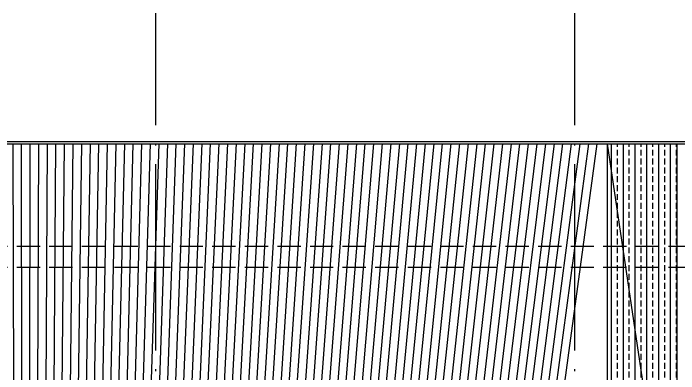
# Model space of a CAD drawing. Extents: x -4210259 to 293730, y -7499 to 868879.
# Drawn here: x -172362 to -158069, y 530753 to 538485 of the extents above; entities that cross this region are included whole.
import ezdxf

# ---------------------------------------------------------------- set-up
doc = ezdxf.new("R2010")
doc.units = 0
doc.header["$LTSCALE"] = 1000
doc.header["$MEASUREMENT"] = 0
doc.linetypes.add('__DASH', pattern=[0.35, 0.25, -0.1])
doc.linetypes.add('DOTE', pattern=[2.4200000000000004, 2, -0.2, 0.02, -0.2])
for name, color, linetype in [('A-AXIS-DOTE', 14, 'DOTE'), ('A-HATCH-2', 251, 'Continuous'), ('A-LIN-V', 9, 'Continuous'), ('AS-WALL', 40, 'Continuous')]:
    doc.layers.add(name, color=color, linetype=linetype)

msp = doc.modelspace()

# ---------------------------------------------------------------- hatches: boundary and pattern name
at = {"layer": 'A-HATCH-2'}
h = msp.add_hatch(dxfattribs=at)
h.set_pattern_fill('ANSI31', color=256, scale=150, angle=45)
h.set_pattern_definition([(90, (-40598682125.62118, -3384804562.000004), (-238.125, -1.848892746611746e-30), [])])
h.paths.add_polyline_path([(-185149.3324139323, 517237.4520265401), (-185149.3324139323, 517209.9999999999), (-185149.3324139323, 517237.4520265248), (-161910, 517237.4520265248), (-161899.3323832712, 517237.4520265249), (-182799.3323832984, 517237.4520265249), (-182799.3323832984, 519637.4520265403), (-161899.3323832712, 519637.4520265403), (-161899.3323832712, 517237.4520265288), (-158110, 517237.4520265209), (-158099.3324038633, 517237.452026539), (-159599.3324040344, 517237.4520265249), (-159699.3323832984, 535687.4520265248), (-185099.3324239153, 535695.0000000001)])
h = msp.add_hatch(dxfattribs=at)
h.set_pattern_fill('ANSI33', color=256, scale=80, angle=45)
h.set_pattern_definition([(90, (0, 0), (-254, 0), []), (90, (127.0000548563661, 127.0000548563661), (-254, 0), [127, -63.5])])
h.paths.add_polyline_path([(-159599.3323839917, 525637.4520265121), (-158099.3323839116, 525637.4520265121), (-158099.3323839116, 535687.4520265247), (-159599.3323839917, 535687.4520265247)])
h = msp.add_hatch(dxfattribs=at)
h.set_pattern_fill('ANSI31', color=256, scale=150, angle=45)
h.set_pattern_definition([(90, (0, 0), (-238.125, 0), [])])
h.paths.add_polyline_path([(-140799.3323832669, 535687.4520265248), (-158099.332403732, 535687.4520265248), (-158099.332403732, 525637.4520265374), (-158099.332403732, 520237.4520265374), (-158099.332403732, 520037.4520265374), (-158099.3324038633, 517237.452026539), (-158099.3323836926, 517237.4520265404), (-140799.3323630962, 517237.4520265404)])
h.paths.add_polyline_path([(-143099.3323833063, 519637.4520265404), (-143099.3323833063, 517237.4520265171), (-155799.3323833038, 517237.4520265404), (-155799.3323833038, 519637.4520265404)])
h.paths.add_polyline_path([(-143149.3323833063, 519587.4520265404), (-143149.3323833063, 517287.4520265172), (-155749.3323833038, 517287.4520265403), (-155749.3323833038, 519587.4520265404)], flags=16)
h.paths.add_polyline_path([(-143357.1594098213, 518348.5770265289), (-143357.1594098213, 518526.3270265289), (-143446.4094098213, 518526.3270265289), (-143446.4094098213, 518348.5770265289)], flags=0)
h.paths.add_polyline_path([(-149554.2073833051, 519380.3750000254), (-149344.4573833051, 519380.3750000254), (-149344.4573833051, 519469.6250000254), (-149554.2073833051, 519469.6250000254)], flags=0)
h.paths.add_polyline_path([(-155714.6070647443, 517335.1250000254), (-155460.8570647443, 517335.1250000254), (-155460.8570647443, 517424.3750000254), (-155714.6070647443, 517424.3750000254)], flags=0)

# ---------------------------------------------------------------- linework, layer by layer
at = {"layer": 'A-AXIS-DOTE', "ltscale": 2}
for p, q in [((-169299.3323832984, 511887.4520265246), (-169299.3323832985, 538485.0684404911)), ((-160299.3323832984, 511887.4520265246), (-160299.3323832985, 538485.0684404911))]:
    msp.add_line(p, q, dxfattribs=at)
at = {"layer": 'A-AXIS-DOTE', "linetype": '__DASH', "ltscale": 2}
for p, q in [((-252788.4381458776, 535737.4520265248), (-54309.80932550329, 535737.4520265248)), ((-252788.4381458776, 533487.4520265249), (-54309.80932550329, 533487.4520265248)), ((-252788.4381458776, 533037.4520265248), (-54309.80932550329, 533037.4520265248))]:
    msp.add_line(p, q, dxfattribs=at)
at = {"layer": 'A-LIN-V'}
for p, q in [((-246199.3323860153, 535737.4520265247), (-60499.33238329893, 535737.4520265249)), ((-246199.3323860153, 535687.4520265247), (-60499.33238329889, 535687.4520265249)), ((-159599.3324037369, 525637.4520265374), (-159599.3324037369, 535687.4520265247)), ((-158099.332403732, 525637.4520265374), (-158099.332403732, 535687.4520265247))]:
    msp.add_line(p, q, dxfattribs=at)
at = {"layer": 'AS-WALL'}
msp.add_lwpolyline([(-158099.332403732, 525637.4520265121), (-158099.332403732, 525637.4520265121), (-159599.3323839916, 535687.4520265247)], dxfattribs=at)

doc.saveas('drawing.dxf')
